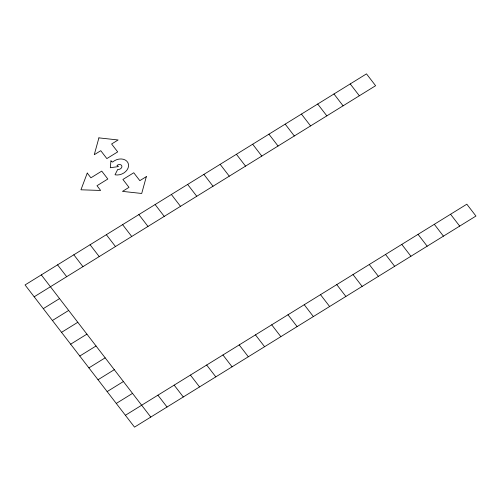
<?xml version="1.0" encoding="UTF-8"?>
<svg xmlns="http://www.w3.org/2000/svg" width="501" height="501" viewBox="0 0 501 501"><rect width="100%" height="100%" fill="white"/><g stroke="black" fill="none" stroke-linecap="round" stroke-linejoin="round"><path stroke-width="0.75" d="M34.174 296.799L375.606 85.715L366.488 73.872L25.05 284.95L134.512 427.128L475.95 216.05L466.826 204.201L125.394 415.285M43.293 308.647L59.55 298.596M52.417 320.496L68.675 310.445M61.535 332.345L77.799 322.293M70.66 344.193L86.917 334.142M79.784 356.042L96.042 345.991M88.902 367.891L105.16 357.839M98.027 379.739L114.284 369.688M107.145 391.588L123.409 381.537M116.27 403.437L132.527 393.385M350.224 83.924L359.349 95.772M450.568 214.253L459.693 226.101M333.967 93.975L343.091 105.824M434.311 224.304L443.435 236.153M317.709 104.026L326.834 115.875M418.053 234.355L427.171 246.204M301.452 114.078L310.57 125.926M401.789 244.407L410.914 256.255M285.194 124.129L294.312 135.978M385.532 254.458L394.656 266.307M268.931 134.18L278.055 146.029M369.275 264.509L378.399 276.358M252.673 144.232L261.798 156.08M353.017 274.561L362.135 286.409M236.416 154.283L245.54 166.132M336.76 284.612L345.878 296.46M220.158 164.334L229.276 176.183M320.496 294.663L329.62 306.512M203.894 174.386L213.019 186.234M304.239 304.714L313.363 316.563M187.637 184.437L196.761 196.286M287.981 314.766L297.106 326.614M171.38 194.488L180.504 206.337M271.724 324.817L280.842 336.666M155.122 204.54L164.24 216.388M255.46 334.868L264.584 346.717M138.865 214.591L147.983 226.439M239.202 344.92L248.327 356.768M122.601 224.642L131.725 236.491M222.945 354.971L232.069 366.82M106.344 234.693L115.468 246.542M206.688 365.022L215.806 376.871M90.086 244.745L99.211 256.593M190.43 375.074L199.548 386.922M73.829 254.796L82.947 266.645M174.166 385.125L183.291 396.974M57.565 264.847L66.689 276.696M157.909 395.176L167.033 407.025M41.307 274.899L150.776 417.076M110.953 160.865L110.32 167.741L118.436 166.576L117.002 165.48A3.05 2.336 -23.1 0 1 120.866 164.835A3.05 2.336 -23.1 0 1 121.455 167.866A3.05 2.336 -23.1 0 1 117.748 169.376L115.017 174.793A9.951 7.621 -23.1 0 0 127.097 169.883A9.951 7.621 -23.1 0 0 125.187 159.982A9.951 7.621 -23.1 0 0 112.575 162.099L110.953 160.865M98.904 137.875L94.269 154.715L100.77 150.695L106.851 158.592L117.691 151.891L111.61 143.994L118.111 139.973L98.904 137.875M146.342 176.634L141.708 193.474L122.494 191.376L128.995 187.355L122.914 179.458L133.754 172.757L139.835 180.654L146.342 176.634M87.255 173.077L80.949 189.798L100.632 190.455L96.987 185.714L107.828 179.014L101.747 171.117L90.906 177.817L87.255 173.077"/></g></svg>
